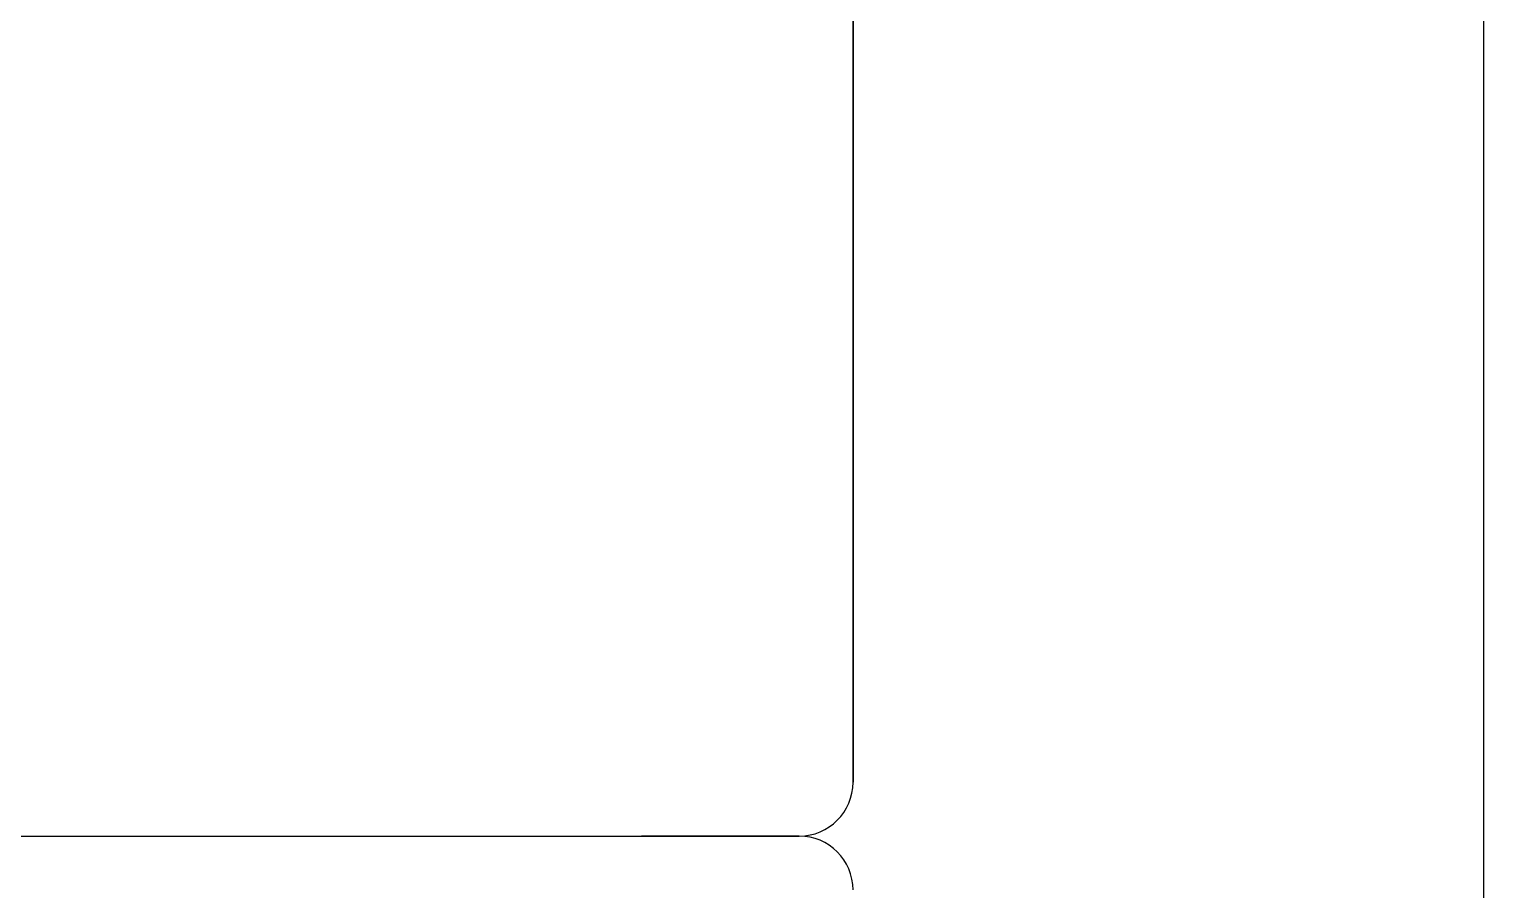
# Model space of a CAD drawing. Extents: x 0 to 527, y 0 to 420.
# Drawn here: x 504.1 to 526.9, y 57.46 to 70.96 of the extents above; entities that cross this region are included whole.
import ezdxf

# ---------------------------------------------------------------- set-up
doc = ezdxf.new("R2010")
doc.units = 0
doc.layers.get('0').update_dxf_attribs({"linetype": 'CONTINUOUS'})

msp = doc.modelspace()

# ---------------------------------------------------------------- linework, layer by layer
at = {"color": 1}
for p, q in [((432.26, 58.307), (516.17, 58.307)), ((516.17, 58.307), (513.7, 58.307))]:
    msp.add_line(p, q, dxfattribs=at)
msp.add_lwpolyline([(-0.1, 420.042), (-0.1, 0.042), (526.9, 0.042), (526.9, 420.042)], close=True, dxfattribs=at)
for points in [[(517.014, 59.151), (517.014, 111.443)], [(517.016, 111.443), (517.016, 59.151)], [(434.73, 58.307), (513.7, 58.307)]]:
    msp.add_lwpolyline(points, dxfattribs=at)
for centre, start, end in [((516.17, 59.151), 270, 0), ((516.17, 57.463), 0, 90)]:
    msp.add_arc(centre, 0.844, start, end, dxfattribs=at)

doc.saveas('drawing.dxf')
